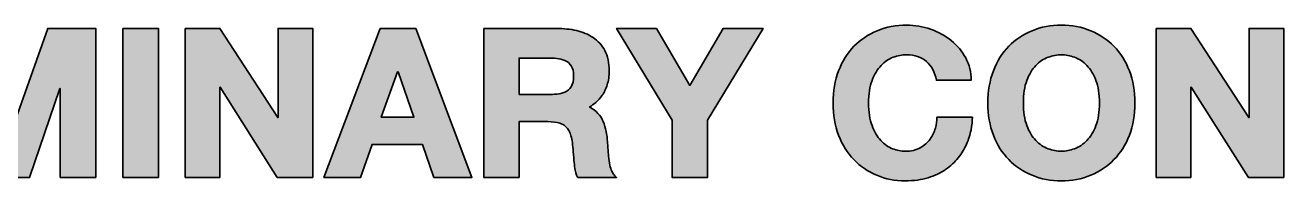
# Model space of a CAD drawing. Header units: millimetres. Extents: x 4.3 to 81, y -11.1 to -4.2.
# Drawn here: x 42.67 to 62.79, y -6.7 to -4.21 of the extents above; entities that cross this region are included whole.
import ezdxf

# ---------------------------------------------------------------- set-up
doc = ezdxf.new("R2010")
doc.units = ezdxf.units.MM
doc.header["$MEASUREMENT"] = 0
doc.layers.add('Layer 1', color=7, linetype='Continuous', lineweight=0)

# ---------------------------------------------------------------- blocks, each defined once
blk = doc.blocks.new('Block_0')
at = {"layer": 'Layer 1', "true_color": 0x231f20, "transparency": 33554687}
h = blk.add_hatch(color=250, dxfattribs=at)
h.dxf.hatch_style = 2
edge = h.paths.add_edge_path()
edge.add_spline(control_points=[(57.808, -5.685), (57.808, -5.747), (57.801, -5.815), (57.786, -5.89), (57.772, -5.964), (57.748, -6.04), (57.715, -6.115), (57.681, -6.191), (57.637, -6.264), (57.583, -6.334), (57.528, -6.404), (57.461, -6.466), (57.381, -6.521), (57.301, -6.575), (57.207, -6.619), (57.1, -6.653), (56.994, -6.686), (56.871, -6.703), (56.733, -6.703), (56.571, -6.703), (56.42, -6.673), (56.279, -6.614), (56.139, -6.555), (56.017, -6.472), (55.914, -6.364), (55.81, -6.256), (55.729, -6.125), (55.67, -5.972), (55.611, -5.818), (55.582, -5.647), (55.582, -5.458), (55.582, -5.268), (55.611, -5.097), (55.67, -4.944), (55.729, -4.79), (55.811, -4.659), (55.916, -4.551), (56.02, -4.443), (56.144, -4.36), (56.288, -4.301), (56.431, -4.242), (56.587, -4.213), (56.757, -4.213), (56.888, -4.213), (57.016, -4.234), (57.141, -4.278), (57.265, -4.321), (57.375, -4.382), (57.471, -4.46), (57.567, -4.537), (57.644, -4.63), (57.701, -4.738), (57.759, -4.846), (57.788, -4.965), (57.788, -5.094), (57.788, -5.094), (57.234, -5.094), (57.234, -5.094), (57.209, -4.963), (57.156, -4.862), (57.074, -4.792), (56.992, -4.722), (56.886, -4.687), (56.757, -4.687), (56.686, -4.687), (56.614, -4.7), (56.543, -4.727), (56.472, -4.753), (56.407, -4.797), (56.348, -4.858), (56.289, -4.92), (56.241, -4.999), (56.204, -5.097), (56.168, -5.195), (56.149, -5.315), (56.149, -5.458), (56.149, -5.6), (56.168, -5.72), (56.204, -5.818), (56.241, -5.916), (56.288, -5.996), (56.345, -6.057), (56.401, -6.118), (56.464, -6.162), (56.533, -6.189), (56.602, -6.215), (56.669, -6.229), (56.733, -6.229), (56.829, -6.229), (56.91, -6.21), (56.975, -6.174), (57.041, -6.137), (57.093, -6.091), (57.132, -6.037), (57.171, -5.982), (57.199, -5.923), (57.216, -5.86), (57.233, -5.796), (57.241, -5.738), (57.241, -5.685), (57.241, -5.685), (57.808, -5.685), (57.808, -5.685)], knot_values=[0, 0, 0, 0, 1, 1, 1, 2, 2, 2, 3, 3, 3, 4, 4, 4, 5, 5, 5, 6, 6, 6, 7, 7, 7, 8, 8, 8, 9, 9, 9, 10, 10, 10, 11, 11, 11, 12, 12, 12, 13, 13, 13, 14, 14, 14, 15, 15, 15, 16, 16, 16, 17, 17, 17, 18, 18, 18, 19, 19, 19, 20, 20, 20, 21, 21, 21, 22, 22, 22, 23, 23, 23, 24, 24, 24, 25, 25, 25, 26, 26, 26, 27, 27, 27, 28, 28, 28, 29, 29, 29, 30, 30, 30, 31, 31, 31, 32, 32, 32, 33, 33, 33, 34, 34, 34, 34], degree=3, periodic=0)
h = blk.add_hatch(color=250, dxfattribs=at)
h.dxf.hatch_style = 2
edge = h.paths.add_edge_path()
edge.add_spline(control_points=[(59.23, -6.229), (59.299, -6.229), (59.37, -6.215), (59.442, -6.189), (59.514, -6.162), (59.58, -6.118), (59.639, -6.057), (59.698, -5.996), (59.746, -5.916), (59.783, -5.818), (59.819, -5.72), (59.838, -5.6), (59.838, -5.458), (59.838, -5.315), (59.819, -5.195), (59.783, -5.097), (59.746, -4.999), (59.698, -4.92), (59.639, -4.858), (59.58, -4.797), (59.514, -4.753), (59.442, -4.727), (59.37, -4.7), (59.299, -4.687), (59.23, -4.687), (59.159, -4.687), (59.088, -4.7), (59.017, -4.727), (58.945, -4.753), (58.88, -4.797), (58.821, -4.858), (58.762, -4.92), (58.714, -4.999), (58.678, -5.097), (58.641, -5.195), (58.623, -5.315), (58.623, -5.458), (58.623, -5.6), (58.641, -5.72), (58.678, -5.818), (58.714, -5.916), (58.762, -5.996), (58.821, -6.057), (58.88, -6.118), (58.945, -6.162), (59.017, -6.189), (59.088, -6.215), (59.159, -6.229), (59.23, -6.229)], knot_values=[0, 0, 0, 0, 1, 1, 1, 2, 2, 2, 3, 3, 3, 4, 4, 4, 5, 5, 5, 6, 6, 6, 7, 7, 7, 8, 8, 8, 9, 9, 9, 10, 10, 10, 11, 11, 11, 12, 12, 12, 13, 13, 13, 14, 14, 14, 15, 15, 15, 16, 16, 16, 16], degree=3, periodic=0)
edge = h.paths.add_edge_path()
edge.add_spline(control_points=[(59.23, -4.213), (59.399, -4.213), (59.556, -4.242), (59.699, -4.301), (59.843, -4.36), (59.967, -4.443), (60.071, -4.551), (60.176, -4.659), (60.258, -4.79), (60.317, -4.944), (60.376, -5.097), (60.405, -5.268), (60.405, -5.458), (60.405, -5.647), (60.376, -5.818), (60.317, -5.972), (60.258, -6.125), (60.176, -6.256), (60.071, -6.364), (59.967, -6.472), (59.843, -6.555), (59.699, -6.614), (59.556, -6.673), (59.399, -6.703), (59.23, -6.703), (59.061, -6.703), (58.905, -6.673), (58.761, -6.614), (58.618, -6.555), (58.494, -6.472), (58.389, -6.364), (58.284, -6.256), (58.203, -6.125), (58.144, -5.972), (58.085, -5.818), (58.055, -5.647), (58.055, -5.458), (58.055, -5.268), (58.085, -5.097), (58.144, -4.944), (58.203, -4.79), (58.284, -4.659), (58.389, -4.551), (58.494, -4.443), (58.618, -4.36), (58.761, -4.301), (58.905, -4.242), (59.061, -4.213), (59.23, -4.213)], knot_values=[0, 0, 0, 0, 1, 1, 1, 2, 2, 2, 3, 3, 3, 4, 4, 4, 5, 5, 5, 6, 6, 6, 7, 7, 7, 8, 8, 8, 9, 9, 9, 10, 10, 10, 11, 11, 11, 12, 12, 12, 13, 13, 13, 14, 14, 14, 15, 15, 15, 16, 16, 16, 16], degree=3, periodic=0)
h = blk.add_hatch(color=250, dxfattribs=at)
h.dxf.hatch_style = 2
edge = h.paths.add_edge_path()
edge.add_spline(control_points=[(41.219, -4.266), (41.219, -4.266), (42, -4.266), (42, -4.266), (42, -4.266), (42.517, -5.711), (42.517, -5.711), (42.517, -5.711), (42.524, -5.711), (42.524, -5.711), (42.524, -5.711), (43.031, -4.266), (43.031, -4.266), (43.031, -4.266), (43.799, -4.266), (43.799, -4.266), (43.799, -4.266), (43.799, -6.649), (43.799, -6.649), (43.799, -6.649), (43.232, -6.649), (43.232, -6.649), (43.232, -6.649), (43.232, -5.227), (43.232, -5.227), (43.232, -5.227), (43.225, -5.227), (43.225, -5.227), (43.225, -5.227), (42.741, -6.649), (42.741, -6.649), (42.741, -6.649), (42.287, -6.649), (42.287, -6.649), (42.287, -6.649), (41.793, -5.227), (41.793, -5.227), (41.793, -5.227), (41.786, -5.227), (41.786, -5.227), (41.786, -5.227), (41.786, -6.649), (41.786, -6.649), (41.786, -6.649), (41.219, -6.649), (41.219, -6.649), (41.219, -6.649), (41.219, -4.266), (41.219, -4.266)], knot_values=[0, 0, 0, 0, 1, 1, 1, 2, 2, 2, 3, 3, 3, 4, 4, 4, 5, 5, 5, 6, 6, 6, 7, 7, 7, 8, 8, 8, 9, 9, 9, 10, 10, 10, 11, 11, 11, 12, 12, 12, 13, 13, 13, 14, 14, 14, 15, 15, 15, 16, 16, 16, 16], degree=3, periodic=0)
h = blk.add_hatch(color=250, dxfattribs=at)
h.dxf.hatch_style = 2
edge = h.paths.add_edge_path()
edge.add_spline(control_points=[(44.233, -4.266), (44.233, -4.266), (44.801, -4.266), (44.801, -4.266), (44.801, -4.266), (44.801, -6.649), (44.801, -6.649), (44.801, -6.649), (44.233, -6.649), (44.233, -6.649), (44.233, -6.649), (44.233, -4.266), (44.233, -4.266)], knot_values=[0, 0, 0, 0, 1, 1, 1, 2, 2, 2, 3, 3, 3, 4, 4, 4, 4], degree=3, periodic=0)
h = blk.add_hatch(color=250, dxfattribs=at)
h.dxf.hatch_style = 2
edge = h.paths.add_edge_path()
edge.add_spline(control_points=[(45.228, -4.266), (45.228, -4.266), (45.782, -4.266), (45.782, -4.266), (45.782, -4.266), (46.706, -5.691), (46.706, -5.691), (46.706, -5.691), (46.713, -5.691), (46.713, -5.691), (46.713, -5.691), (46.713, -4.266), (46.713, -4.266), (46.713, -4.266), (47.267, -4.266), (47.267, -4.266), (47.267, -4.266), (47.267, -6.649), (47.267, -6.649), (47.267, -6.649), (46.7, -6.649), (46.7, -6.649), (46.7, -6.649), (45.789, -5.207), (45.789, -5.207), (45.789, -5.207), (45.782, -5.207), (45.782, -5.207), (45.782, -5.207), (45.782, -6.649), (45.782, -6.649), (45.782, -6.649), (45.228, -6.649), (45.228, -6.649), (45.228, -6.649), (45.228, -4.266), (45.228, -4.266)], knot_values=[0, 0, 0, 0, 1, 1, 1, 2, 2, 2, 3, 3, 3, 4, 4, 4, 5, 5, 5, 6, 6, 6, 7, 7, 7, 8, 8, 8, 9, 9, 9, 10, 10, 10, 11, 11, 11, 12, 12, 12, 12], degree=3, periodic=0)
h = blk.add_hatch(color=250, dxfattribs=at)
h.dxf.hatch_style = 2
edge = h.paths.add_edge_path()
edge.add_spline(control_points=[(48.629, -4.96), (48.629, -4.96), (48.622, -4.96), (48.622, -4.96), (48.622, -4.96), (48.362, -5.685), (48.362, -5.685), (48.362, -5.685), (48.883, -5.685), (48.883, -5.685), (48.883, -5.685), (48.629, -4.96), (48.629, -4.96)], knot_values=[0, 0, 0, 0, 1, 1, 1, 2, 2, 2, 3, 3, 3, 4, 4, 4, 4], degree=3, periodic=0)
edge = h.paths.add_edge_path()
edge.add_spline(control_points=[(48.345, -4.266), (48.345, -4.266), (48.913, -4.266), (48.913, -4.266), (48.913, -4.266), (49.81, -6.649), (49.81, -6.649), (49.81, -6.649), (49.203, -6.649), (49.203, -6.649), (49.203, -6.649), (49.019, -6.119), (49.019, -6.119), (49.019, -6.119), (48.215, -6.119), (48.215, -6.119), (48.215, -6.119), (48.031, -6.649), (48.031, -6.649), (48.031, -6.649), (47.444, -6.649), (47.444, -6.649), (47.444, -6.649), (48.345, -4.266), (48.345, -4.266)], knot_values=[0, 0, 0, 0, 1, 1, 1, 2, 2, 2, 3, 3, 3, 4, 4, 4, 5, 5, 5, 6, 6, 6, 7, 7, 7, 8, 8, 8, 8], degree=3, periodic=0)
h = blk.add_hatch(color=250, dxfattribs=at)
h.dxf.hatch_style = 2
edge = h.paths.add_edge_path()
edge.add_spline(control_points=[(50.565, -5.321), (50.565, -5.321), (51.039, -5.321), (51.039, -5.321), (51.077, -5.321), (51.119, -5.319), (51.166, -5.316), (51.213, -5.312), (51.256, -5.302), (51.296, -5.284), (51.336, -5.266), (51.37, -5.237), (51.396, -5.197), (51.423, -5.157), (51.436, -5.1), (51.436, -5.027), (51.436, -4.956), (51.423, -4.901), (51.396, -4.862), (51.37, -4.823), (51.336, -4.795), (51.296, -4.777), (51.256, -4.759), (51.213, -4.748), (51.166, -4.745), (51.119, -4.742), (51.077, -4.74), (51.039, -4.74), (51.039, -4.74), (50.565, -4.74), (50.565, -4.74), (50.565, -4.74), (50.565, -5.321), (50.565, -5.321)], knot_values=[0, 0, 0, 0, 1, 1, 1, 2, 2, 2, 3, 3, 3, 4, 4, 4, 5, 5, 5, 6, 6, 6, 7, 7, 7, 8, 8, 8, 9, 9, 9, 10, 10, 10, 11, 11, 11, 11], degree=3, periodic=0)
edge = h.paths.add_edge_path()
edge.add_spline(control_points=[(49.998, -4.266), (49.998, -4.266), (51.169, -4.266), (51.169, -4.266), (51.276, -4.266), (51.38, -4.277), (51.48, -4.299), (51.58, -4.322), (51.669, -4.359), (51.747, -4.411), (51.825, -4.463), (51.887, -4.533), (51.934, -4.62), (51.98, -4.707), (52.004, -4.815), (52.004, -4.944), (52.004, -5.028), (51.993, -5.103), (51.972, -5.167), (51.951, -5.232), (51.925, -5.287), (51.894, -5.333), (51.862, -5.378), (51.829, -5.416), (51.792, -5.448), (51.755, -5.479), (51.721, -5.503), (51.69, -5.521), (51.797, -5.579), (51.87, -5.657), (51.909, -5.756), (51.948, -5.855), (51.97, -5.963), (51.977, -6.079), (51.977, -6.079), (51.994, -6.302), (51.994, -6.302), (51.998, -6.362), (52.005, -6.412), (52.014, -6.451), (52.022, -6.49), (52.033, -6.522), (52.046, -6.547), (52.058, -6.573), (52.07, -6.594), (52.084, -6.609), (52.097, -6.625), (52.11, -6.638), (52.121, -6.649), (52.121, -6.649), (51.503, -6.649), (51.503, -6.649), (51.485, -6.636), (51.471, -6.597), (51.46, -6.531), (51.448, -6.465), (51.438, -6.368), (51.43, -6.239), (51.423, -6.132), (51.411, -6.047), (51.393, -5.983), (51.375, -5.92), (51.348, -5.871), (51.313, -5.837), (51.277, -5.802), (51.231, -5.78), (51.174, -5.77), (51.118, -5.76), (51.047, -5.755), (50.962, -5.755), (50.962, -5.755), (50.565, -5.755), (50.565, -5.755), (50.565, -5.755), (50.565, -6.649), (50.565, -6.649), (50.565, -6.649), (49.998, -6.649), (49.998, -6.649), (49.998, -6.649), (49.998, -4.266), (49.998, -4.266)], knot_values=[0, 0, 0, 0, 1, 1, 1, 2, 2, 2, 3, 3, 3, 4, 4, 4, 5, 5, 5, 6, 6, 6, 7, 7, 7, 8, 8, 8, 9, 9, 9, 10, 10, 10, 11, 11, 11, 12, 12, 12, 13, 13, 13, 14, 14, 14, 15, 15, 15, 16, 16, 16, 17, 17, 17, 18, 18, 18, 19, 19, 19, 20, 20, 20, 21, 21, 21, 22, 22, 22, 23, 23, 23, 24, 24, 24, 25, 25, 25, 26, 26, 26, 27, 27, 27, 27], degree=3, periodic=0)
h = blk.add_hatch(color=250, dxfattribs=at)
h.dxf.hatch_style = 2
edge = h.paths.add_edge_path()
edge.add_spline(control_points=[(53.009, -5.731), (53.009, -5.731), (52.121, -4.266), (52.121, -4.266), (52.121, -4.266), (52.758, -4.266), (52.758, -4.266), (52.758, -4.266), (53.292, -5.177), (53.292, -5.177), (53.292, -5.177), (53.826, -4.266), (53.826, -4.266), (53.826, -4.266), (54.464, -4.266), (54.464, -4.266), (54.464, -4.266), (53.576, -5.731), (53.576, -5.731), (53.576, -5.731), (53.576, -6.649), (53.576, -6.649), (53.576, -6.649), (53.009, -6.649), (53.009, -6.649), (53.009, -6.649), (53.009, -5.731), (53.009, -5.731)], knot_values=[0, 0, 0, 0, 1, 1, 1, 2, 2, 2, 3, 3, 3, 4, 4, 4, 5, 5, 5, 6, 6, 6, 7, 7, 7, 8, 8, 8, 9, 9, 9, 9], degree=3, periodic=0)
h = blk.add_hatch(color=250, dxfattribs=at)
h.dxf.hatch_style = 2
edge = h.paths.add_edge_path()
edge.add_spline(control_points=[(60.746, -4.266), (60.746, -4.266), (61.3, -4.266), (61.3, -4.266), (61.3, -4.266), (62.224, -5.691), (62.224, -5.691), (62.224, -5.691), (62.231, -5.691), (62.231, -5.691), (62.231, -5.691), (62.231, -4.266), (62.231, -4.266), (62.231, -4.266), (62.785, -4.266), (62.785, -4.266), (62.785, -4.266), (62.785, -6.649), (62.785, -6.649), (62.785, -6.649), (62.218, -6.649), (62.218, -6.649), (62.218, -6.649), (61.307, -5.207), (61.307, -5.207), (61.307, -5.207), (61.3, -5.207), (61.3, -5.207), (61.3, -5.207), (61.3, -6.649), (61.3, -6.649), (61.3, -6.649), (60.746, -6.649), (60.746, -6.649), (60.746, -6.649), (60.746, -4.266), (60.746, -4.266)], knot_values=[0, 0, 0, 0, 1, 1, 1, 2, 2, 2, 3, 3, 3, 4, 4, 4, 5, 5, 5, 6, 6, 6, 7, 7, 7, 8, 8, 8, 9, 9, 9, 10, 10, 10, 11, 11, 11, 12, 12, 12, 12], degree=3, periodic=0)
at = {"layer": 'Layer 1', "color": 250, "lineweight": 35, "true_color": 0x231f20}
for points, knots in [([(57.808, -5.685), (57.808, -5.747), (57.801, -5.815), (57.786, -5.89), (57.772, -5.964), (57.748, -6.04), (57.715, -6.115), (57.681, -6.191), (57.637, -6.264), (57.583, -6.334), (57.528, -6.404), (57.461, -6.466), (57.381, -6.521), (57.301, -6.575), (57.207, -6.619), (57.1, -6.653), (56.994, -6.686), (56.871, -6.703), (56.733, -6.703), (56.571, -6.703), (56.42, -6.673), (56.279, -6.614), (56.139, -6.555), (56.017, -6.472), (55.914, -6.364), (55.81, -6.256), (55.729, -6.125), (55.67, -5.972), (55.611, -5.818), (55.582, -5.647), (55.582, -5.458), (55.582, -5.268), (55.611, -5.097), (55.67, -4.944), (55.729, -4.79), (55.811, -4.659), (55.916, -4.551), (56.02, -4.443), (56.144, -4.36), (56.288, -4.301), (56.431, -4.242), (56.587, -4.213), (56.757, -4.213), (56.888, -4.213), (57.016, -4.234), (57.141, -4.278), (57.265, -4.321), (57.375, -4.382), (57.471, -4.46), (57.567, -4.537), (57.644, -4.63), (57.701, -4.738), (57.759, -4.846), (57.788, -4.965), (57.788, -5.094), (57.788, -5.094), (57.234, -5.094), (57.234, -5.094), (57.209, -4.963), (57.156, -4.862), (57.074, -4.792), (56.992, -4.722), (56.886, -4.687), (56.757, -4.687), (56.686, -4.687), (56.614, -4.7), (56.543, -4.727), (56.472, -4.753), (56.407, -4.797), (56.348, -4.858), (56.289, -4.92), (56.241, -4.999), (56.204, -5.097), (56.168, -5.195), (56.149, -5.315), (56.149, -5.458), (56.149, -5.6), (56.168, -5.72), (56.204, -5.818), (56.241, -5.916), (56.288, -5.996), (56.345, -6.057), (56.401, -6.118), (56.464, -6.162), (56.533, -6.189), (56.602, -6.215), (56.669, -6.229), (56.733, -6.229), (56.829, -6.229), (56.91, -6.21), (56.975, -6.174), (57.041, -6.137), (57.093, -6.091), (57.132, -6.037), (57.171, -5.982), (57.199, -5.923), (57.216, -5.86), (57.233, -5.796), (57.241, -5.738), (57.241, -5.685), (57.241, -5.685), (57.808, -5.685), (57.808, -5.685)], [0, 0, 0, 0, 1, 1, 1, 2, 2, 2, 3, 3, 3, 4, 4, 4, 5, 5, 5, 6, 6, 6, 7, 7, 7, 8, 8, 8, 9, 9, 9, 10, 10, 10, 11, 11, 11, 12, 12, 12, 13, 13, 13, 14, 14, 14, 15, 15, 15, 16, 16, 16, 17, 17, 17, 18, 18, 18, 19, 19, 19, 20, 20, 20, 21, 21, 21, 22, 22, 22, 23, 23, 23, 24, 24, 24, 25, 25, 25, 26, 26, 26, 27, 27, 27, 28, 28, 28, 29, 29, 29, 30, 30, 30, 31, 31, 31, 32, 32, 32, 33, 33, 33, 34, 34, 34, 34]), ([(59.23, -4.213), (59.399, -4.213), (59.556, -4.242), (59.699, -4.301), (59.843, -4.36), (59.967, -4.443), (60.071, -4.551), (60.176, -4.659), (60.258, -4.79), (60.317, -4.944), (60.376, -5.097), (60.405, -5.268), (60.405, -5.458), (60.405, -5.647), (60.376, -5.818), (60.317, -5.972), (60.258, -6.125), (60.176, -6.256), (60.071, -6.364), (59.967, -6.472), (59.843, -6.555), (59.699, -6.614), (59.556, -6.673), (59.399, -6.703), (59.23, -6.703), (59.061, -6.703), (58.905, -6.673), (58.761, -6.614), (58.618, -6.555), (58.494, -6.472), (58.389, -6.364), (58.284, -6.256), (58.203, -6.125), (58.144, -5.972), (58.085, -5.818), (58.055, -5.647), (58.055, -5.458), (58.055, -5.268), (58.085, -5.097), (58.144, -4.944), (58.203, -4.79), (58.284, -4.659), (58.389, -4.551), (58.494, -4.443), (58.618, -4.36), (58.761, -4.301), (58.905, -4.242), (59.061, -4.213), (59.23, -4.213)], [0, 0, 0, 0, 1, 1, 1, 2, 2, 2, 3, 3, 3, 4, 4, 4, 5, 5, 5, 6, 6, 6, 7, 7, 7, 8, 8, 8, 9, 9, 9, 10, 10, 10, 11, 11, 11, 12, 12, 12, 13, 13, 13, 14, 14, 14, 15, 15, 15, 16, 16, 16, 16]), ([(41.219, -4.266), (41.219, -4.266), (42, -4.266), (42, -4.266), (42, -4.266), (42.517, -5.711), (42.517, -5.711), (42.517, -5.711), (42.524, -5.711), (42.524, -5.711), (42.524, -5.711), (43.031, -4.266), (43.031, -4.266), (43.031, -4.266), (43.799, -4.266), (43.799, -4.266), (43.799, -4.266), (43.799, -6.649), (43.799, -6.649), (43.799, -6.649), (43.232, -6.649), (43.232, -6.649), (43.232, -6.649), (43.232, -5.227), (43.232, -5.227), (43.232, -5.227), (43.225, -5.227), (43.225, -5.227), (43.225, -5.227), (42.741, -6.649), (42.741, -6.649), (42.741, -6.649), (42.287, -6.649), (42.287, -6.649), (42.287, -6.649), (41.793, -5.227), (41.793, -5.227), (41.793, -5.227), (41.786, -5.227), (41.786, -5.227), (41.786, -5.227), (41.786, -6.649), (41.786, -6.649), (41.786, -6.649), (41.219, -6.649), (41.219, -6.649), (41.219, -6.649), (41.219, -4.266), (41.219, -4.266)], [0, 0, 0, 0, 1, 1, 1, 2, 2, 2, 3, 3, 3, 4, 4, 4, 5, 5, 5, 6, 6, 6, 7, 7, 7, 8, 8, 8, 9, 9, 9, 10, 10, 10, 11, 11, 11, 12, 12, 12, 13, 13, 13, 14, 14, 14, 15, 15, 15, 16, 16, 16, 16]), ([(44.233, -4.266), (44.233, -4.266), (44.801, -4.266), (44.801, -4.266), (44.801, -4.266), (44.801, -6.649), (44.801, -6.649), (44.801, -6.649), (44.233, -6.649), (44.233, -6.649), (44.233, -6.649), (44.233, -4.266), (44.233, -4.266)], [0, 0, 0, 0, 1, 1, 1, 2, 2, 2, 3, 3, 3, 4, 4, 4, 4]), ([(45.228, -4.266), (45.228, -4.266), (45.782, -4.266), (45.782, -4.266), (45.782, -4.266), (46.706, -5.691), (46.706, -5.691), (46.706, -5.691), (46.713, -5.691), (46.713, -5.691), (46.713, -5.691), (46.713, -4.266), (46.713, -4.266), (46.713, -4.266), (47.267, -4.266), (47.267, -4.266), (47.267, -4.266), (47.267, -6.649), (47.267, -6.649), (47.267, -6.649), (46.7, -6.649), (46.7, -6.649), (46.7, -6.649), (45.789, -5.207), (45.789, -5.207), (45.789, -5.207), (45.782, -5.207), (45.782, -5.207), (45.782, -5.207), (45.782, -6.649), (45.782, -6.649), (45.782, -6.649), (45.228, -6.649), (45.228, -6.649), (45.228, -6.649), (45.228, -4.266), (45.228, -4.266)], [0, 0, 0, 0, 1, 1, 1, 2, 2, 2, 3, 3, 3, 4, 4, 4, 5, 5, 5, 6, 6, 6, 7, 7, 7, 8, 8, 8, 9, 9, 9, 10, 10, 10, 11, 11, 11, 12, 12, 12, 12]), ([(48.345, -4.266), (48.345, -4.266), (48.913, -4.266), (48.913, -4.266), (48.913, -4.266), (49.81, -6.649), (49.81, -6.649), (49.81, -6.649), (49.203, -6.649), (49.203, -6.649), (49.203, -6.649), (49.019, -6.119), (49.019, -6.119), (49.019, -6.119), (48.215, -6.119), (48.215, -6.119), (48.215, -6.119), (48.031, -6.649), (48.031, -6.649), (48.031, -6.649), (47.444, -6.649), (47.444, -6.649), (47.444, -6.649), (48.345, -4.266), (48.345, -4.266)], [0, 0, 0, 0, 1, 1, 1, 2, 2, 2, 3, 3, 3, 4, 4, 4, 5, 5, 5, 6, 6, 6, 7, 7, 7, 8, 8, 8, 8]), ([(49.998, -4.266), (49.998, -4.266), (51.169, -4.266), (51.169, -4.266), (51.276, -4.266), (51.38, -4.277), (51.48, -4.299), (51.58, -4.322), (51.669, -4.359), (51.747, -4.411), (51.825, -4.463), (51.887, -4.533), (51.934, -4.62), (51.98, -4.707), (52.004, -4.815), (52.004, -4.944), (52.004, -5.028), (51.993, -5.103), (51.972, -5.167), (51.951, -5.232), (51.925, -5.287), (51.894, -5.333), (51.862, -5.378), (51.829, -5.416), (51.792, -5.448), (51.755, -5.479), (51.721, -5.503), (51.69, -5.521), (51.797, -5.579), (51.87, -5.657), (51.909, -5.756), (51.948, -5.855), (51.97, -5.963), (51.977, -6.079), (51.977, -6.079), (51.994, -6.302), (51.994, -6.302), (51.998, -6.362), (52.005, -6.412), (52.014, -6.451), (52.022, -6.49), (52.033, -6.522), (52.046, -6.547), (52.058, -6.573), (52.07, -6.594), (52.084, -6.609), (52.097, -6.625), (52.11, -6.638), (52.121, -6.649), (52.121, -6.649), (51.503, -6.649), (51.503, -6.649), (51.485, -6.636), (51.471, -6.597), (51.46, -6.531), (51.448, -6.465), (51.438, -6.368), (51.43, -6.239), (51.423, -6.132), (51.411, -6.047), (51.393, -5.983), (51.375, -5.92), (51.348, -5.871), (51.313, -5.837), (51.277, -5.802), (51.231, -5.78), (51.174, -5.77), (51.118, -5.76), (51.047, -5.755), (50.962, -5.755), (50.962, -5.755), (50.565, -5.755), (50.565, -5.755), (50.565, -5.755), (50.565, -6.649), (50.565, -6.649), (50.565, -6.649), (49.998, -6.649), (49.998, -6.649), (49.998, -6.649), (49.998, -4.266), (49.998, -4.266)], [0, 0, 0, 0, 1, 1, 1, 2, 2, 2, 3, 3, 3, 4, 4, 4, 5, 5, 5, 6, 6, 6, 7, 7, 7, 8, 8, 8, 9, 9, 9, 10, 10, 10, 11, 11, 11, 12, 12, 12, 13, 13, 13, 14, 14, 14, 15, 15, 15, 16, 16, 16, 17, 17, 17, 18, 18, 18, 19, 19, 19, 20, 20, 20, 21, 21, 21, 22, 22, 22, 23, 23, 23, 24, 24, 24, 25, 25, 25, 26, 26, 26, 27, 27, 27, 27]), ([(53.009, -5.731), (53.009, -5.731), (52.121, -4.266), (52.121, -4.266), (52.121, -4.266), (52.758, -4.266), (52.758, -4.266), (52.758, -4.266), (53.292, -5.177), (53.292, -5.177), (53.292, -5.177), (53.826, -4.266), (53.826, -4.266), (53.826, -4.266), (54.464, -4.266), (54.464, -4.266), (54.464, -4.266), (53.576, -5.731), (53.576, -5.731), (53.576, -5.731), (53.576, -6.649), (53.576, -6.649), (53.576, -6.649), (53.009, -6.649), (53.009, -6.649), (53.009, -6.649), (53.009, -5.731), (53.009, -5.731)], [0, 0, 0, 0, 1, 1, 1, 2, 2, 2, 3, 3, 3, 4, 4, 4, 5, 5, 5, 6, 6, 6, 7, 7, 7, 8, 8, 8, 9, 9, 9, 9]), ([(60.746, -4.266), (60.746, -4.266), (61.3, -4.266), (61.3, -4.266), (61.3, -4.266), (62.224, -5.691), (62.224, -5.691), (62.224, -5.691), (62.231, -5.691), (62.231, -5.691), (62.231, -5.691), (62.231, -4.266), (62.231, -4.266), (62.231, -4.266), (62.785, -4.266), (62.785, -4.266), (62.785, -4.266), (62.785, -6.649), (62.785, -6.649), (62.785, -6.649), (62.218, -6.649), (62.218, -6.649), (62.218, -6.649), (61.307, -5.207), (61.307, -5.207), (61.307, -5.207), (61.3, -5.207), (61.3, -5.207), (61.3, -5.207), (61.3, -6.649), (61.3, -6.649), (61.3, -6.649), (60.746, -6.649), (60.746, -6.649), (60.746, -6.649), (60.746, -4.266), (60.746, -4.266)], [0, 0, 0, 0, 1, 1, 1, 2, 2, 2, 3, 3, 3, 4, 4, 4, 5, 5, 5, 6, 6, 6, 7, 7, 7, 8, 8, 8, 9, 9, 9, 10, 10, 10, 11, 11, 11, 12, 12, 12, 12]), ([(50.565, -5.321), (50.565, -5.321), (51.039, -5.321), (51.039, -5.321), (51.077, -5.321), (51.119, -5.319), (51.166, -5.316), (51.213, -5.312), (51.256, -5.302), (51.296, -5.284), (51.336, -5.266), (51.37, -5.237), (51.396, -5.197), (51.423, -5.157), (51.436, -5.1), (51.436, -5.027), (51.436, -4.956), (51.423, -4.901), (51.396, -4.862), (51.37, -4.823), (51.336, -4.795), (51.296, -4.777), (51.256, -4.759), (51.213, -4.748), (51.166, -4.745), (51.119, -4.742), (51.077, -4.74), (51.039, -4.74), (51.039, -4.74), (50.565, -4.74), (50.565, -4.74), (50.565, -4.74), (50.565, -5.321), (50.565, -5.321)], [0, 0, 0, 0, 1, 1, 1, 2, 2, 2, 3, 3, 3, 4, 4, 4, 5, 5, 5, 6, 6, 6, 7, 7, 7, 8, 8, 8, 9, 9, 9, 10, 10, 10, 11, 11, 11, 11]), ([(59.23, -6.229), (59.299, -6.229), (59.37, -6.215), (59.442, -6.189), (59.514, -6.162), (59.58, -6.118), (59.639, -6.057), (59.698, -5.996), (59.746, -5.916), (59.783, -5.818), (59.819, -5.72), (59.838, -5.6), (59.838, -5.458), (59.838, -5.315), (59.819, -5.195), (59.783, -5.097), (59.746, -4.999), (59.698, -4.92), (59.639, -4.858), (59.58, -4.797), (59.514, -4.753), (59.442, -4.727), (59.37, -4.7), (59.299, -4.687), (59.23, -4.687), (59.159, -4.687), (59.088, -4.7), (59.017, -4.727), (58.945, -4.753), (58.88, -4.797), (58.821, -4.858), (58.762, -4.92), (58.714, -4.999), (58.678, -5.097), (58.641, -5.195), (58.623, -5.315), (58.623, -5.458), (58.623, -5.6), (58.641, -5.72), (58.678, -5.818), (58.714, -5.916), (58.762, -5.996), (58.821, -6.057), (58.88, -6.118), (58.945, -6.162), (59.017, -6.189), (59.088, -6.215), (59.159, -6.229), (59.23, -6.229)], [0, 0, 0, 0, 1, 1, 1, 2, 2, 2, 3, 3, 3, 4, 4, 4, 5, 5, 5, 6, 6, 6, 7, 7, 7, 8, 8, 8, 9, 9, 9, 10, 10, 10, 11, 11, 11, 12, 12, 12, 13, 13, 13, 14, 14, 14, 15, 15, 15, 16, 16, 16, 16]), ([(48.629, -4.96), (48.629, -4.96), (48.622, -4.96), (48.622, -4.96), (48.622, -4.96), (48.362, -5.685), (48.362, -5.685), (48.362, -5.685), (48.883, -5.685), (48.883, -5.685), (48.883, -5.685), (48.629, -4.96), (48.629, -4.96)], [0, 0, 0, 0, 1, 1, 1, 2, 2, 2, 3, 3, 3, 4, 4, 4, 4])]:
    blk.add_open_spline(points, degree=3, knots=knots, dxfattribs=at)

msp = doc.modelspace()

# ---------------------------------------------------------------- block references
at = {"layer": 'Layer 1'}
msp.add_blockref('Block_0', (0, 0), dxfattribs=at)

doc.saveas('drawing.dxf')
